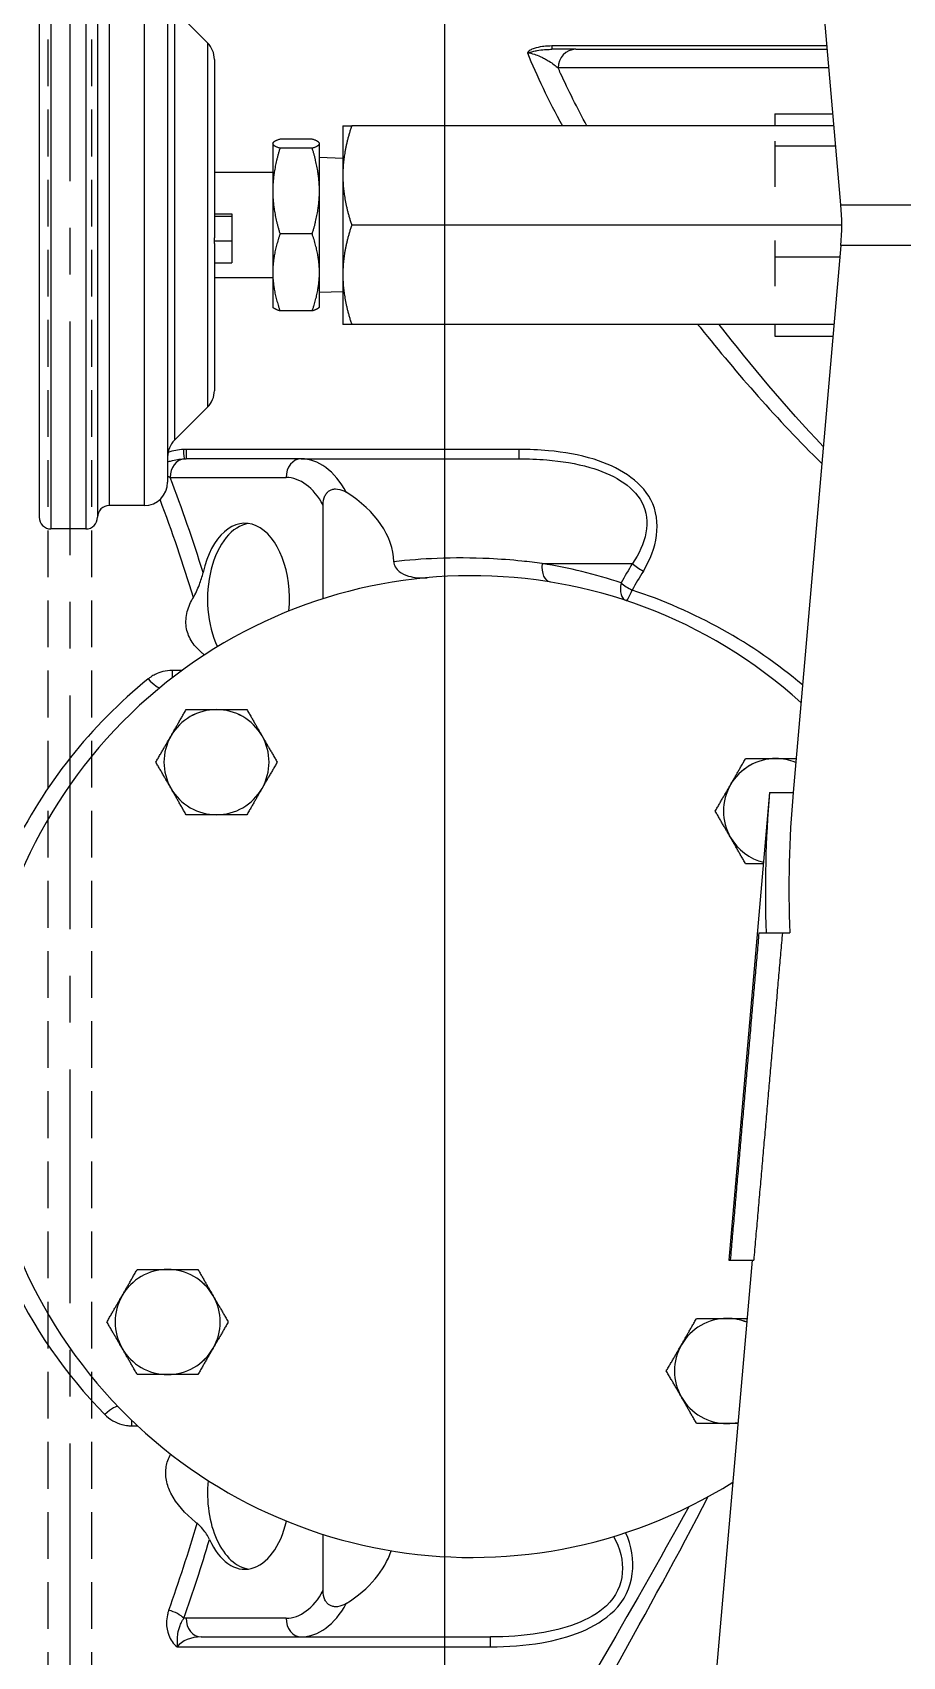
# Model space of a CAD drawing. Header units: inches. Extents: x -883 to 808, y -248 to 1051.
# Drawn here: x -275.36 to -270.7, y 871.88 to 880.57 of the extents above; entities that cross this region are included whole.
import ezdxf

# ---------------------------------------------------------------- set-up
doc = ezdxf.new("R2010")
doc.units = ezdxf.units.IN
doc.header["$MEASUREMENT"] = 0
doc.linetypes.add('CENTER', pattern=[2, 1.25, -0.25, 0.25, -0.25])
doc.linetypes.add('HIDDEN', pattern=[0.375, 0.25, -0.125])
doc.layers.get('0').update_dxf_attribs({"linetype": 'CONTINUOUS'})
doc.layers.add('EQUIPMENT - COMPRESSORS', color=41, linetype='CONTINUOUS')
doc.layers.add('STRUCTUAL', color=8, linetype='CONTINUOUS')

# ---------------------------------------------------------------- blocks, each defined once
blk = doc.blocks.new('A$Cb802d3fd')
for p, q in [((73.8394, 19.3), (73.8394, 30.469)), ((74.0573, 30.469), (74.0573, 19.3)), ((73.8394, 19.3), (65.8553, 18.6015)), ((73.9483, 19.3047), (73.9483, 16.6819)), ((74.0573, 19.3), (76.9833, 19.044)), ((74.1189, 18.947), (74.1189, 19.2946)), ((72.9907, 19.2257), (72.9907, 17.7527)), ((72.9907, 19.2257), (72.9907, 17.7527)), ((73.0083, 17.8811), (73.0083, 19.2273)), ((73.0083, 17.8811), (73.0083, 19.2273)), ((73.1083, 19.236), (73.1083, 17.7868)), ((73.1083, 19.236), (73.1083, 17.7868)), ((73.354, 18.947), (73.354, 19.2575)), ((73.4171, 19.263), (73.4171, 16.6819)), ((73.5246, 18.947), (73.5246, 19.2724)), ((74.4796, 19.263), (74.4796, 16.6819)), ((74.5426, 18.947), (74.5426, 19.2575)), ((76.9833, 18.9185), (76.9833, 19.044)), ((77.7333, 18.8997), (77.7333, 19.0262)), ((73.354, 18.947), (73.4171, 18.947)), ((73.4992, 18.947), (73.5246, 18.947)), ((73.5246, 18.947), (73.7442, 18.947)), ((74.0305, 18.947), (74.1189, 18.947)), ((74.1189, 18.947), (74.2755, 18.947)), ((74.4796, 18.947), (74.5426, 18.947)), ((76.9833, 18.9185), (79.4833, 18.6998)), ((77.7333, 18.861), (77.7333, 18.8997)), ((79.4833, 18.7077), (79.4833, 18.8333)), ((79.4833, 18.8253), (82.0413, 18.6015)), ((79.4833, 18.6998), (79.4833, 18.7077)), ((75.7583, 17.7011), (75.7583, 18.184)), ((75.7583, 17.7011), (75.7583, 18.184)), ((73.0083, 17.8811), (73.0083, 17.7527)), ((73.0083, 17.8811), (73.0083, 17.7527)), ((72.9907, 17.7527), (73.0083, 17.7527)), ((72.9907, 17.7527), (73.0083, 17.7527)), ((75.1481, 17.5774), (75.1481, 15.7963)), ((75.1983, 17.5774), (75.1481, 17.5774)), ((75.1481, 17.5774), (75.1481, 15.7963)), ((75.1983, 17.5774), (75.1481, 17.5774)), ((75.1983, 16.4117), (75.1983, 17.5774)), ((75.1983, 16.4117), (75.1983, 17.5774)), ((81.4983, 16.4117), (81.4983, 17.4254)), ((81.5515, 17.4254), (81.4983, 17.4254)), ((81.4983, 16.4117), (81.4983, 17.4254)), ((81.5515, 17.4254), (81.4983, 17.4254)), ((81.5515, 15.7482), (81.5515, 17.4254)), ((81.5515, 15.7482), (81.5515, 17.4254)), ((73.4171, 16.6345), (73.6827, 16.6345)), ((73.5916, 16.6345), (73.5877, 16.5095)), ((73.6827, 16.6345), (74.2139, 16.6345)), ((74.2139, 16.6345), (74.4796, 16.6345)), ((74.305, 16.6345), (74.309, 16.5095)), ((73.5108, 16.5095), (73.5089, 16.5084)), ((73.5127, 16.5095), (73.5108, 16.5095)), ((73.7661, 16.5095), (73.5127, 16.5095)), ((74.2016, 16.5095), (73.7661, 16.5095)), ((74.3858, 16.5095), (74.2016, 16.5095)), ((74.3858, 16.5095), (74.3877, 16.5084)), ((75.9467, 16.5291), (75.4458, 16.5291)), ((75.9467, 16.5291), (75.4458, 16.5291)), ((81.2509, 16.5291), (80.9499, 16.5291)), ((81.2509, 16.5291), (80.9499, 16.5291)), ((73.489, 16.4704), (73.489, 16.2986)), ((73.5364, 16.4704), (73.5364, 16.2986)), ((73.9957, 16.4704), (73.9957, 16.2986)), ((74.4076, 16.4704), (74.4076, 16.2986)), ((75.1983, 16.4117), (75.1983, 15.7963)), ((75.1983, 16.4117), (75.1983, 15.7963)), ((75.2983, 15.7102), (75.2983, 16.3308)), ((75.2983, 15.7102), (75.2983, 16.3308)), ((81.3983, 16.3308), (81.3983, 15.7956)), ((81.3983, 16.3308), (81.3983, 15.7956)), ((81.4983, 15.8765), (81.4983, 16.4117)), ((81.4983, 15.8765), (81.4983, 16.4117)), ((73.5108, 16.2595), (73.5089, 16.2606)), ((73.5108, 16.2595), (73.5127, 16.2595)), ((73.5127, 16.2595), (73.7661, 16.2595)), ((73.6671, 16.2595), (73.6671, 15.947)), ((73.7661, 16.2595), (74.2016, 16.2595)), ((74.2016, 16.2595), (74.3858, 16.2595)), ((74.2296, 16.2595), (74.2296, 15.947)), ((74.3858, 16.2595), (74.3877, 16.2606)), ((73.8875, 16.0408), (73.901, 16.0408)), ((73.8875, 15.947), (73.8875, 16.0408)), ((73.901, 16.0408), (74.0322, 16.0408)), ((73.901, 15.947), (73.901, 16.0408)), ((74.0322, 15.947), (74.0322, 16.0408)), ((74.0322, 16.0408), (74.1499, 16.0408)), ((74.1499, 15.947), (74.1499, 16.0408)), ((72.9742, 15.9104), (72.7974, 15.7336)), ((72.9742, 15.9104), (74.9224, 15.9104)), ((73.0626, 15.947), (74.0163, 15.947)), ((74.0322, 15.947), (74.0163, 15.947)), ((74.0465, 15.947), (74.0322, 15.947)), ((74.0465, 15.947), (74.834, 15.947)), ((74.9224, 15.9104), (75.0992, 15.7336)), ((72.7974, 15.7336), (75.0992, 15.7336)), ((75.1481, 15.7963), (75.1983, 15.7963)), ((75.1481, 15.7963), (75.1983, 15.7963)), ((76.3303, 15.7738), (76.3303, 15.7204)), ((76.3303, 15.7738), (76.3303, 15.7204)), ((76.3303, 15.7204), (76.3704, 15.7204)), ((76.3303, 15.7204), (76.3704, 15.7204)), ((72.5733, 15.697), (75.3233, 15.697)), ((72.4483, 15.572), (75.4483, 15.572)), ((75.4483, 15.572), (75.4483, 15.3845)), ((80.3397, 15.5043), (80.3693, 15.5043)), ((80.3397, 15.5043), (80.3693, 15.5043)), ((80.3693, 15.5043), (80.3693, 15.5355)), ((80.3693, 15.5043), (80.3693, 15.5355)), ((72.4483, 15.3845), (75.4483, 15.3845)), ((72.3858, 15.322), (75.5108, 15.322)), ((72.3233, 15.2595), (75.5733, 15.2595)), ((75.5733, 15.2595), (75.5733, 15.072)), ((72.3233, 15.072), (75.5733, 15.072)), ((72.3858, 15.0095), (75.5108, 15.0095))]:
    blk.add_line(p, q)
for centre, radius, start, end in [((73.9483, 18.0547), 1.25, 85, 95), ((78.4483, 17.3245), 2.625, 137.85005, 32.14995), ((78.4483, 17.3245), 2.625, 137.85005, 32.14995), ((77.0824, 18.9523), 0.2813, 157.91175, 180), ((77.0824, 18.9523), 0.2812, 157.91175, 180), ((77.0824, 18.9523), 0.2813, 180, 240), ((77.0824, 18.9523), 0.2812, 180, 240), ((77.0824, 18.9523), 0.2813, 300, 346.3383), ((77.0824, 18.9523), 0.2812, 300, 346.3383), ((80.0762, 18.6904), 0.2813, 157.91175, 180), ((80.0762, 18.6904), 0.2812, 157.91175, 180), ((77.0824, 18.9523), 0.2813, 240, 300), ((77.0824, 18.9523), 0.2812, 240, 300), ((80.0762, 18.6904), 0.2813, 180, 240), ((80.0762, 18.6904), 0.2812, 180, 240), ((80.0762, 18.6904), 0.2813, 300, 0), ((80.0762, 18.6904), 0.2812, 300, 0), ((80.0762, 18.6904), 0.2813, 0, 12.08825), ((80.0762, 18.6904), 0.2812, 0, 12.08825), ((80.0762, 18.6904), 0.2813, 240, 300), ((80.0762, 18.6904), 0.2812, 240, 300), ((78.4483, 17.2657), 2.725, 161.65676, 170.80706), ((78.4483, 17.2657), 2.725, 161.65676, 170.80706), ((76.8205, 15.9586), 0.2813, 120, 180), ((76.8205, 15.9586), 0.2812, 120, 180), ((76.8205, 15.9586), 0.2813, 60, 120), ((76.8205, 15.9586), 0.2812, 60, 120), ((76.8205, 15.9586), 0.2813, 0, 60), ((76.8205, 15.9586), 0.2812, 0, 60), ((73.0626, 15.822), 0.125, 90, 135), ((74.834, 15.822), 0.125, 45, 90), ((76.8205, 15.9586), 0.2813, 180, 240), ((76.8205, 15.9586), 0.2812, 180, 240), ((76.8205, 15.9586), 0.2813, 300, 0), ((76.8205, 15.9586), 0.2812, 300, 0), ((79.8142, 15.6967), 0.2813, 120, 180), ((79.8142, 15.6967), 0.2812, 120, 180), ((79.8142, 15.6967), 0.2813, 60, 120), ((79.8142, 15.6967), 0.2812, 60, 120), ((79.8142, 15.6967), 0.2813, 0, 60), ((79.8142, 15.6967), 0.2812, 0, 60), ((75.1876, 15.822), 0.125, 225, 270), ((75.3233, 15.572), 0.125, 0, 90), ((76.8205, 15.9586), 0.2813, 240, 300), ((76.8205, 15.9586), 0.2812, 240, 300), ((79.8142, 15.6967), 0.2813, 180, 240), ((79.8142, 15.6967), 0.2812, 180, 240), ((79.8142, 15.6967), 0.2813, 300, 0), ((79.8142, 15.6967), 0.2812, 300, 0), ((75.5108, 15.3845), 0.0625, 180, 270), ((79.8142, 15.6967), 0.2813, 240, 300), ((79.8142, 15.6967), 0.2812, 240, 300), ((75.5108, 15.2595), 0.0625, 0, 90), ((75.5108, 15.072), 0.0625, 270, 0)]:
    blk.add_arc(centre, radius, start, end)
for centre, major_axis, ratio, start_param, end_param in [((77.4982, 24.8845), (-5.8856, 0), 0.996166, 1.483196, 1.610748), ((77.5093, 24.8845), (-6.012, 0), 0.996166, 1.483196, 1.608066), ((75.7583, 18.2428), (0.0515, 0.0857), 0.350405, 4.184321, 4.919849), ((75.7583, 18.2428), (0.0515, 0.0857), 0.350405, 4.184321, 4.919849), ((78.4483, 26.7262), (0, -9.2562), 0.715739, 5.871668, 5.888394), ((78.4483, 26.7262), (0, -9.2562), 0.715739, 5.871668, 5.888394), ((78.4483, 26.6675), (0, -9.2562), 0.726543, 5.871668, 5.888394), ((78.4483, 26.6675), (0, -9.2562), 0.726543, 5.871668, 5.888394), ((75.8618, 18.1821), (0.0497, 0.0867), 0.339923, 4.177336, 4.904918), ((75.8618, 18.1821), (0.0497, 0.0867), 0.339923, 4.177336, 4.904918), ((75.8618, 18.1821), (0.0949, -0.0315), 0.130016, 0, 1.197086), ((75.8618, 18.1821), (0.0949, -0.0315), 0.130016, 0, 1.197086), ((75.8618, 18.1821), (0.0949, -0.0315), 0.567716, 4.898442, 6.283185), ((75.8618, 18.1821), (0.0949, -0.0315), 0.567716, 4.898442, 6.283185), ((73.1083, 17.8811), (-0.1, 0), 0.943046, 0, 1.570796), ((73.1083, 17.8811), (-0.1, 0), 0.943046, 0, 1.570796), ((75.7583, 17.7598), (0.0987, -0.016), 0.582811, 4.806432, 6.283185), ((75.7583, 17.7598), (0.0987, -0.016), 0.582811, 4.806432, 6.283185), ((75.7583, 15.9549), (0, 0.9527), 0.587785, 0.017205, 0.748909), ((75.7583, 15.9549), (0, 0.9527), 0.587785, 0.017205, 0.748909), ((80.9383, 15.9549), (0, -0.9527), 0.587785, 2.392684, 2.963466), ((80.9383, 15.9549), (0, -0.9527), 0.587785, 2.392684, 2.963466), ((75.7583, 16.4117), (-0.56, 0), 0.587785, 5.461298, 6.283185), ((75.7583, 16.4117), (-0.56, 0), 0.587785, 5.461298, 6.283185), ((80.9383, 16.4117), (0.56, 0), 0.587785, 0, 0.821887), ((80.9383, 16.4117), (0.56, 0), 0.587785, 0, 0.821887), ((75.7583, 16.3308), (-0.46, 0), 0.587785, 5.459415, 6.283185), ((75.7583, 16.3308), (-0.46, 0), 0.587785, 5.459415, 6.283185), ((80.9383, 16.3308), (0.46, 0), 0.587785, 0, 0.82377), ((80.9383, 16.3308), (0.46, 0), 0.587785, 0, 0.82377), ((75.2983, 16.4117), (-0.1, 0), 0.809017, 0, 1.570796), ((75.2983, 16.4117), (-0.1, 0), 0.809017, 0, 1.570796), ((75.9493, 16.1103), (0.4065, 0), 0.587791, 1.415055, 4.353451), ((75.9493, 16.1103), (0.4065, 0), 0.587791, 1.415055, 4.353451), ((80.7303, 16.1103), (0.4065, 0), 0.587791, 5.366246, 7.480175), ((80.7303, 16.1103), (0.4065, 0), 0.587791, 5.366246, 7.480175), ((81.3983, 16.4117), (0.1, 0), 0.809017, 4.712389, 6.283185), ((81.3983, 16.4117), (0.1, 0), 0.809017, 4.712389, 6.283185), ((75.9493, 16.1507), (-0.4065, 0), 0.59131, 0.084401, 2.247355), ((75.9493, 16.1507), (-0.4065, 0), 0.59131, 0.084401, 2.247355), ((80.7303, 16.1507), (0.4065, 0), 0.59131, 4.543545, 6.198784), ((80.7303, 16.1507), (0.4065, 0), 0.59131, 4.543545, 6.198784), ((78.4483, 11.3934), (-6.725, 0), 0.726543, 4.258173, 4.326808), ((78.4483, 11.3934), (-6.725, 0), 0.726543, 4.258173, 4.326808), ((78.4483, 11.3934), (-6.725, 0), 0.726543, 5.116098, 5.19987), ((78.4483, 11.3934), (-6.725, 0), 0.726543, 5.116098, 5.19987), ((78.4483, 11.3125), (6.625, 0), 0.737509, 1.959136, 2.046299), ((78.4483, 11.3125), (6.625, 0), 0.737509, 1.959136, 2.046299), ((78.4483, 11.3125), (6.625, 0), 0.737509, 1.11658, 1.193181), ((78.4483, 11.3125), (6.625, 0), 0.737509, 1.11658, 1.193181), ((81.3983, 15.8765), (0.1, 0), 0.809017, 4.712389, 6.283185), ((81.3983, 15.8765), (0.1, 0), 0.809017, 4.712389, 6.283185), ((81.5983, 15.8765), (0, -0.1453), 0.688191, 4.712389, 5.795705), ((81.5983, 15.8765), (0, -0.1453), 0.688191, 4.712389, 5.795705), ((75.0987, 15.781), (0.0999, 0.0052), 0.029725, 5.233005, 6.246366), ((75.0987, 15.781), (0.0999, 0.0052), 0.029725, 5.233005, 6.246366), ((75.2983, 15.7911), (-0.1, 0), 0.809017, 0.06264, 1.570796), ((75.2983, 15.7911), (-0.1, 0), 0.809017, 0.06264, 1.570796), ((81.399, 15.7031), (0.0334, 0.0942), 0.418032, 0.703686, 1.718018), ((81.399, 15.7031), (0.0334, 0.0942), 0.418032, 0.703686, 1.718018), ((81.5983, 15.7956), (0.2, 0), 0.726543, 3.141593, 3.222079), ((81.5983, 15.7956), (0.2, 0), 0.726543, 3.141593, 3.222079), ((76.3439, 15.5933), (0.0772, 0.0635), 0.204873, 4.956474, 6.283185), ((76.3439, 15.5933), (0.0772, 0.0635), 0.204873, 4.956474, 6.283185), ((80.3369, 15.3601), (-0.0693, 0.0721), 0.206393, 0, 1.374908), ((80.3369, 15.3601), (-0.0693, 0.0721), 0.206393, 0, 1.374908)]:
    blk.add_ellipse(centre, major_axis=major_axis, ratio=ratio, start_param=start_param, end_param=end_param)
for points in [[(75.1321, 19.2053), (74.9202, 19.0024), (74.6985, 18.8188), (74.4796, 18.649)], [(75.1321, 19.2053), (74.9202, 19.0024), (74.6985, 18.8188), (74.4796, 18.649)], [(76.4073, 19.0945), (76.1845, 18.8294), (76.01, 18.5183), (75.9002, 18.1821)], [(76.4073, 19.0945), (76.1845, 18.8294), (76.01, 18.5183), (75.9002, 18.1821)], [(79.5655, 14.8467), (79.8415, 14.9749), (80.0924, 15.1489), (80.3088, 15.3601)], [(79.5655, 14.8467), (79.8415, 14.9749), (80.0924, 15.1489), (80.3088, 15.3601)]]:
    blk.add_open_spline(points, degree=3)
for points, knots in [([(74.4796, 18.534), (74.4862, 18.5393), (74.4928, 18.5446), (74.742, 18.7453), (74.9891, 18.9585), (75.2229, 19.1973)], [-4.490702, -4.490702, -4.490702, -4.490702, -4.415842, -4.415842, -1.662834, -1.662834, -1.662834, -1.662834]), ([(74.4796, 18.534), (74.4862, 18.5393), (74.4928, 18.5446), (74.742, 18.7453), (74.9891, 18.9585), (75.2229, 19.1973)], [-4.490702, -4.490702, -4.490702, -4.490702, -4.415842, -4.415842, -1.662834, -1.662834, -1.662834, -1.662834]), ([(83.9622, 16.965), (83.8348, 17.0039), (83.7, 17.0538), (83.2349, 17.2474), (82.8756, 17.4292), (81.9591, 17.9221), (81.3714, 18.266), (80.7478, 18.5905)], [22.355917, 22.355917, 22.355917, 22.355917, 24.07334, 24.07334, 27.993524, 27.993524, 33.632638, 33.632638, 33.632638, 33.632638]), ([(83.9622, 16.965), (83.8348, 17.0039), (83.7, 17.0538), (83.2349, 17.2474), (82.8756, 17.4292), (81.9591, 17.9221), (81.3714, 18.266), (80.7478, 18.5905)], [22.355917, 22.355917, 22.355917, 22.355917, 24.07334, 24.07334, 27.993524, 27.993524, 33.632638, 33.632638, 33.632638, 33.632638]), ([(80.8025, 18.4857), (81.3836, 18.167), (81.9327, 17.8344), (82.8097, 17.3433), (83.1637, 17.1568), (83.6219, 16.9584), (83.7547, 16.9072), (83.8802, 16.8673)], [-33.359977, -33.359977, -33.359977, -33.359977, -27.993524, -27.993524, -24.07334, -24.07334, -22.355917, -22.355917, -22.355917, -22.355917]), ([(80.8025, 18.4857), (81.3836, 18.167), (81.9327, 17.8344), (82.8097, 17.3433), (83.1637, 17.1568), (83.6219, 16.9584), (83.7547, 16.9072), (83.8802, 16.8673)], [-33.359977, -33.359977, -33.359977, -33.359977, -27.993524, -27.993524, -24.07334, -24.07334, -22.355917, -22.355917, -22.355917, -22.355917]), ([(75.7983, 18.2428), (75.6811, 18.3143), (75.5356, 18.3453), (75.3107, 18.2261), (75.2402, 18.1055), (75.1766, 17.9004), (75.1626, 17.818), (75.1502, 17.6822), (75.1481, 17.6296), (75.1481, 17.5774)], [-3.180645, -3.180645, -3.180645, -3.180645, -2.051516, -2.051516, -1.03371, -1.03371, -0.397581, -0.397581, 0, 0, 0, 0]), ([(75.7983, 18.2428), (75.6811, 18.3143), (75.5356, 18.3453), (75.3107, 18.2261), (75.2402, 18.1055), (75.1766, 17.9004), (75.1626, 17.818), (75.1502, 17.6822), (75.1481, 17.6296), (75.1481, 17.5774)], [-3.180645, -3.180645, -3.180645, -3.180645, -2.051516, -2.051516, -1.03371, -1.03371, -0.397581, -0.397581, 0, 0, 0, 0]), ([(75.1983, 17.5774), (75.1983, 17.6268), (75.2001, 17.6766), (75.2107, 17.8048), (75.2229, 17.8823), (75.2776, 18.074), (75.3384, 18.1855), (75.532, 18.2899), (75.6574, 18.2555), (75.7583, 18.184)], [0, 0, 0, 0, 0.397581, 0.397581, 1.03371, 1.03371, 2.051516, 2.051516, 3.180645, 3.180645, 3.180645, 3.180645]), ([(75.1983, 17.5774), (75.1983, 17.6268), (75.2001, 17.6766), (75.2107, 17.8048), (75.2229, 17.8823), (75.2776, 18.074), (75.3384, 18.1855), (75.532, 18.2899), (75.6574, 18.2555), (75.7583, 18.184)], [0, 0, 0, 0, 0.397581, 0.397581, 1.03371, 1.03371, 2.051516, 2.051516, 3.180645, 3.180645, 3.180645, 3.180645]), ([(81.5515, 17.4254), (81.5515, 17.5168), (81.5451, 17.6096), (81.5041, 17.8437), (81.455, 17.9877), (81.2493, 18.1981), (81.0801, 18.2125), (80.9408, 18.148)], [0, 0, 0, 0, 0.696117, 0.696117, 1.809905, 1.809905, 3.063898, 3.063898, 3.063898, 3.063898]), ([(81.5515, 17.4254), (81.5515, 17.5168), (81.5451, 17.6096), (81.5041, 17.8437), (81.455, 17.9877), (81.2493, 18.1981), (81.0801, 18.2125), (80.9408, 18.148)], [0, 0, 0, 0, 0.696117, 0.696117, 1.809905, 1.809905, 3.063898, 3.063898, 3.063898, 3.063898]), ([(80.9613, 18.0832), (81.0837, 18.1538), (81.2351, 18.1497), (81.4152, 17.9545), (81.4575, 17.82), (81.4928, 17.5997), (81.4983, 17.512), (81.4983, 17.4254)], [-3.102633, -3.102633, -3.102633, -3.102633, -1.809905, -1.809905, -0.696117, -0.696117, 0, 0, 0, 0]), ([(80.9613, 18.0832), (81.0837, 18.1538), (81.2351, 18.1497), (81.4152, 17.9545), (81.4575, 17.82), (81.4928, 17.5997), (81.4983, 17.512), (81.4983, 17.4254)], [-3.102633, -3.102633, -3.102633, -3.102633, -1.809905, -1.809905, -0.696117, -0.696117, 0, 0, 0, 0]), ([(73.418, 17.9407), (73.3219, 17.8885), (73.228, 17.8413), (73.1274, 17.7953), (73.1178, 17.791), (73.1083, 17.7868)], [8.345627, 8.345627, 8.345627, 8.345627, 9.516638, 9.516638, 9.639692, 9.639692, 9.639692, 9.639692]), ([(73.418, 17.9407), (73.3219, 17.8885), (73.228, 17.8413), (73.1274, 17.7953), (73.1178, 17.791), (73.1083, 17.7868)], [8.345627, 8.345627, 8.345627, 8.345627, 9.516638, 9.516638, 9.639692, 9.639692, 9.639692, 9.639692]), ([(73.0265, 17.6225), (73.088, 17.6469), (73.1513, 17.6749), (73.2817, 17.7373), (73.3491, 17.7719), (73.4176, 17.8093)], [-10.359551, -10.359551, -10.359551, -10.359551, -9.516638, -9.516638, -8.657479, -8.657479, -8.657479, -8.657479]), ([(73.0265, 17.6225), (73.088, 17.6469), (73.1513, 17.6749), (73.2817, 17.7373), (73.3491, 17.7719), (73.4176, 17.8093)], [-10.359551, -10.359551, -10.359551, -10.359551, -9.516638, -9.516638, -8.657479, -8.657479, -8.657479, -8.657479]), ([(72.9907, 17.7527), (72.9907, 17.7463), (72.9908, 17.7399), (72.9916, 17.7233), (72.9925, 17.7131), (72.996, 17.6872), (72.9993, 17.6718), (73.0067, 17.6502), (73.0099, 17.6429), (73.0154, 17.6335), (73.0174, 17.6307), (73.0217, 17.6257), (73.024, 17.6235), (73.0265, 17.6225)], [-0.3872009, -0.3872009, -0.3872009, -0.3872009, -0.3387233, -0.3387233, -0.2611591, -0.2611591, -0.1370565, -0.1370565, -0.0682183, -0.0682183, -0.0337992, -0.0337992, 0.0006199, 0.0006199, 0.0006199, 0.0006199]), ([(72.9907, 17.7527), (72.9907, 17.7463), (72.9908, 17.7399), (72.9916, 17.7233), (72.9925, 17.7131), (72.996, 17.6872), (72.9993, 17.6718), (73.0067, 17.6502), (73.0099, 17.6429), (73.0154, 17.6335), (73.0174, 17.6307), (73.0217, 17.6257), (73.024, 17.6235), (73.0265, 17.6225)], [-0.3872009, -0.3872009, -0.3872009, -0.3872009, -0.3387233, -0.3387233, -0.2611591, -0.2611591, -0.1370565, -0.1370565, -0.0682183, -0.0682183, -0.0337992, -0.0337992, 0.0006199, 0.0006199, 0.0006199, 0.0006199]), ([(73.0265, 17.6225), (73.0252, 17.633), (73.024, 17.6349), (73.0219, 17.6436), (73.0209, 17.6476), (73.018, 17.6593), (73.0164, 17.6668), (73.0127, 17.6876), (73.011, 17.7007), (73.0092, 17.7219), (73.0088, 17.73), (73.0084, 17.7429), (73.0083, 17.7478), (73.0083, 17.7527)], [-0.0006199, -0.0006199, -0.0006199, -0.0006199, 0.0337992, 0.0337992, 0.0682183, 0.0682183, 0.1370565, 0.1370565, 0.2611591, 0.2611591, 0.3387233, 0.3387233, 0.3872009, 0.3872009, 0.3872009, 0.3872009]), ([(73.0265, 17.6225), (73.0252, 17.633), (73.024, 17.6349), (73.0219, 17.6436), (73.0209, 17.6476), (73.018, 17.6593), (73.0164, 17.6668), (73.0127, 17.6876), (73.011, 17.7007), (73.0092, 17.7219), (73.0088, 17.73), (73.0084, 17.7429), (73.0083, 17.7478), (73.0083, 17.7527)], [-0.0006199, -0.0006199, -0.0006199, -0.0006199, 0.0337992, 0.0337992, 0.0682183, 0.0682183, 0.1370565, 0.1370565, 0.2611591, 0.2611591, 0.3387233, 0.3387233, 0.3872009, 0.3872009, 0.3872009, 0.3872009]), ([(73.0265, 17.6225), (73.0279, 17.6347), (73.031, 17.6475), (73.0383, 17.6702), (73.0423, 17.6805), (73.0493, 17.6964), (73.0522, 17.7023), (73.0569, 17.7114), (73.0587, 17.7149), (73.0643, 17.7251), (73.0682, 17.7316), (73.0783, 17.7478), (73.0848, 17.7571), (73.0969, 17.7733), (73.1026, 17.7803), (73.1083, 17.7868)], [-0.9982564, -0.9982564, -0.9982564, -0.9982564, -0.8210659, -0.8210659, -0.6613449, -0.6613449, -0.5615192, -0.5615192, -0.4991282, -0.4991282, -0.3743462, -0.3743462, -0.1746949, -0.1746949, 0, 0, 0, 0]), ([(73.0265, 17.6225), (73.0279, 17.6347), (73.031, 17.6475), (73.0383, 17.6702), (73.0423, 17.6805), (73.0493, 17.6964), (73.0522, 17.7023), (73.0569, 17.7114), (73.0587, 17.7149), (73.0643, 17.7251), (73.0682, 17.7316), (73.0783, 17.7478), (73.0848, 17.7571), (73.0969, 17.7733), (73.1026, 17.7803), (73.1083, 17.7868)], [-0.9982564, -0.9982564, -0.9982564, -0.9982564, -0.8210659, -0.8210659, -0.6613449, -0.6613449, -0.5615192, -0.5615192, -0.4991282, -0.4991282, -0.3743462, -0.3743462, -0.1746949, -0.1746949, 0, 0, 0, 0]), ([(75.7583, 17.7011), (75.7534, 17.6651), (75.749, 17.629), (75.7394, 17.5348), (75.735, 17.4766), (75.7278, 17.3251), (75.7274, 17.2317), (75.7342, 17.0613), (75.74, 16.9842), (75.7487, 16.9075)], [0, 0, 0, 0, 0.341703, 0.341703, 0.888429, 0.888429, 1.76319, 1.76319, 2.489702, 2.489702, 2.489702, 2.489702]), ([(75.7583, 17.7011), (75.7534, 17.6651), (75.749, 17.629), (75.7394, 17.5348), (75.735, 17.4766), (75.7278, 17.3251), (75.7274, 17.2317), (75.7342, 17.0613), (75.74, 16.9842), (75.7487, 16.9075)], [0, 0, 0, 0, 0.341703, 0.341703, 0.888429, 0.888429, 1.76319, 1.76319, 2.489702, 2.489702, 2.489702, 2.489702]), ([(75.7487, 16.9075), (75.7535, 16.9077), (75.7583, 16.9084), (75.7678, 16.9111), (75.7724, 16.913), (75.7862, 16.9208), (75.7942, 16.9283), (75.8113, 16.9499), (75.8195, 16.9667), (75.8344, 17.0161), (75.8373, 17.0511), (75.8342, 17.0862)], [-0.663923, -0.663923, -0.663923, -0.663923, -0.6122571, -0.6122571, -0.5593979, -0.5593979, -0.4441668, -0.4441668, -0.2682804, -0.2682804, 0, 0, 0, 0]), ([(75.7487, 16.9075), (75.7535, 16.9077), (75.7583, 16.9084), (75.7678, 16.9111), (75.7724, 16.913), (75.7862, 16.9208), (75.7942, 16.9283), (75.8113, 16.9499), (75.8195, 16.9667), (75.8344, 17.0161), (75.8373, 17.0511), (75.8342, 17.0862)], [-0.663923, -0.663923, -0.663923, -0.663923, -0.6122571, -0.6122571, -0.5593979, -0.5593979, -0.4441668, -0.4441668, -0.2682804, -0.2682804, 0, 0, 0, 0]), ([(75.4458, 16.5291), (75.4296, 16.5291), (75.4105, 16.532), (75.3907, 16.5415), (75.3849, 16.5453), (75.3766, 16.5525), (75.3724, 16.5573), (75.3666, 16.566), (75.3639, 16.5717), (75.3606, 16.5822), (75.3595, 16.5889), (75.3587, 16.6093), (75.3633, 16.6264), (75.3718, 16.6439), (75.3743, 16.6484), (75.377, 16.6528)], [2.9635137, 2.9635137, 2.9635137, 2.9635137, 3.0864942, 3.0864942, 3.130583, 3.130583, 3.1705583, 3.1705583, 3.2106155, 3.2106155, 3.2540783, 3.2540783, 3.366083, 3.366083, 3.4024833, 3.4024833, 3.4024833, 3.4024833]), ([(75.4458, 16.5291), (75.4296, 16.5291), (75.4105, 16.532), (75.3907, 16.5415), (75.3849, 16.5453), (75.3766, 16.5525), (75.3724, 16.5573), (75.3666, 16.566), (75.3639, 16.5717), (75.3606, 16.5822), (75.3595, 16.5889), (75.3587, 16.6093), (75.3633, 16.6264), (75.3718, 16.6439), (75.3743, 16.6484), (75.377, 16.6528)], [2.9635137, 2.9635137, 2.9635137, 2.9635137, 3.0864942, 3.0864942, 3.130583, 3.130583, 3.1705583, 3.1705583, 3.2106155, 3.2106155, 3.2540783, 3.2540783, 3.366083, 3.366083, 3.4024833, 3.4024833, 3.4024833, 3.4024833]), ([(81.3196, 16.6528), (81.3224, 16.6484), (81.3248, 16.6439), (81.3333, 16.6264), (81.3379, 16.6093), (81.3371, 16.5889), (81.336, 16.5822), (81.3327, 16.5717), (81.33, 16.566), (81.3242, 16.5573), (81.3201, 16.5525), (81.3117, 16.5453), (81.3059, 16.5415), (81.2862, 16.532), (81.267, 16.5291), (81.2509, 16.5291)], [0.9941439, 0.9941439, 0.9941439, 0.9941439, 1.0305442, 1.0305442, 1.1425489, 1.1425489, 1.1860116, 1.1860116, 1.2260688, 1.2260688, 1.2660441, 1.2660441, 1.310133, 1.310133, 1.4331134, 1.4331134, 1.4331134, 1.4331134]), ([(81.3196, 16.6528), (81.3224, 16.6484), (81.3248, 16.6439), (81.3333, 16.6264), (81.3379, 16.6093), (81.3371, 16.5889), (81.336, 16.5822), (81.3327, 16.5717), (81.33, 16.566), (81.3242, 16.5573), (81.3201, 16.5525), (81.3117, 16.5453), (81.3059, 16.5415), (81.2862, 16.532), (81.267, 16.5291), (81.2509, 16.5291)], [0.9941439, 0.9941439, 0.9941439, 0.9941439, 1.0305442, 1.0305442, 1.1425489, 1.1425489, 1.1860116, 1.1860116, 1.2260688, 1.2260688, 1.2660441, 1.2660441, 1.310133, 1.310133, 1.4331134, 1.4331134, 1.4331134, 1.4331134]), ([(76.247, 15.8944), (76.2437, 15.89), (76.2403, 15.8856), (76.2205, 15.8617), (76.2004, 15.8426), (76.1556, 15.8133), (76.1307, 15.8032), (76.0811, 15.7935), (76.053, 15.7939), (75.9986, 15.8054), (75.9722, 15.8164), (75.9461, 15.8309), (75.9429, 15.8328), (75.9397, 15.8347)], [2.7938266, 2.7938266, 2.7938266, 2.7938266, 2.8371381, 2.8371381, 3.0362697, 3.0362697, 3.2354012, 3.2354012, 3.4472042, 3.4472042, 3.6590072, 3.6590072, 3.6887421, 3.6887421, 3.6887421, 3.6887421]), ([(76.247, 15.8944), (76.2437, 15.89), (76.2403, 15.8856), (76.2205, 15.8617), (76.2004, 15.8426), (76.1556, 15.8133), (76.1307, 15.8032), (76.0811, 15.7935), (76.053, 15.7939), (75.9986, 15.8054), (75.9722, 15.8164), (75.9461, 15.8309), (75.9429, 15.8328), (75.9397, 15.8347)], [2.7938266, 2.7938266, 2.7938266, 2.7938266, 2.8371381, 2.8371381, 3.0362697, 3.0362697, 3.2354012, 3.2354012, 3.4472042, 3.4472042, 3.6590072, 3.6590072, 3.6887421, 3.6887421, 3.6887421, 3.6887421]), ([(80.9776, 15.9206), (80.9685, 15.9166), (80.9591, 15.9114), (80.9403, 15.8995), (80.9309, 15.8927), (80.9105, 15.8759), (80.8998, 15.8654), (80.891, 15.8542)], [-0.2868538, -0.2868538, -0.2868538, -0.2868538, -0.2001566, -0.2001566, -0.111673, -0.111673, 0, 0, 0, 0]), ([(80.9776, 15.9206), (80.9685, 15.9166), (80.9591, 15.9114), (80.9403, 15.8995), (80.9309, 15.8927), (80.9105, 15.8759), (80.8998, 15.8654), (80.891, 15.8542)], [-0.2868538, -0.2868538, -0.2868538, -0.2868538, -0.2001566, -0.2001566, -0.111673, -0.111673, 0, 0, 0, 0]), ([(75.9397, 15.8347), (75.9214, 15.8456), (75.8971, 15.8569), (75.8494, 15.875), (75.8276, 15.8819), (75.8065, 15.8866)], [-0.387956, -0.387956, -0.387956, -0.387956, -0.1713248, -0.1713248, 0, 0, 0, 0]), ([(75.9397, 15.8347), (75.9214, 15.8456), (75.8971, 15.8569), (75.8494, 15.875), (75.8276, 15.8819), (75.8065, 15.8866)], [-0.387956, -0.387956, -0.387956, -0.387956, -0.1713248, -0.1713248, 0, 0, 0, 0]), ([(80.891, 15.8542), (80.8888, 15.8514), (80.8865, 15.8486), (80.8396, 15.7909), (80.7882, 15.7436), (80.7094, 15.7041), (80.6854, 15.6952), (80.6361, 15.6859), (80.6108, 15.6856), (80.5661, 15.6931), (80.5432, 15.701), (80.5217, 15.713), (80.5213, 15.7132), (80.5208, 15.7135)], [2.602232, 2.602232, 2.602232, 2.602232, 2.628516, 2.628516, 3.147507, 3.147507, 3.33525, 3.33525, 3.522992, 3.522992, 3.700293, 3.700293, 3.704211, 3.704211, 3.704211, 3.704211]), ([(80.891, 15.8542), (80.8888, 15.8514), (80.8865, 15.8486), (80.8396, 15.7909), (80.7882, 15.7436), (80.7094, 15.7041), (80.6854, 15.6952), (80.6361, 15.6859), (80.6108, 15.6856), (80.5661, 15.6931), (80.5432, 15.701), (80.5217, 15.713), (80.5213, 15.7132), (80.5208, 15.7135)], [2.602232, 2.602232, 2.602232, 2.602232, 2.628516, 2.628516, 3.147507, 3.147507, 3.33525, 3.33525, 3.522992, 3.522992, 3.700293, 3.700293, 3.704211, 3.704211, 3.704211, 3.704211]), ([(75.1481, 15.7963), (75.1481, 15.7945), (75.1481, 15.7927), (75.1482, 15.7892), (75.1482, 15.7876), (75.1483, 15.785), (75.1484, 15.7839), (75.1484, 15.7823), (75.1485, 15.7816), (75.1485, 15.781)], [-0.0389084, -0.0389084, -0.0389084, -0.0389084, -0.02509592, -0.02509592, -0.01264523, -0.01264523, -0.00486355, -0.00486355, 0, 0, 0, 0]), ([(75.1481, 15.7963), (75.1481, 15.7945), (75.1481, 15.7927), (75.1482, 15.7892), (75.1482, 15.7876), (75.1483, 15.785), (75.1484, 15.7839), (75.1484, 15.7823), (75.1485, 15.7816), (75.1485, 15.781)], [-0.0389084, -0.0389084, -0.0389084, -0.0389084, -0.02509592, -0.02509592, -0.01264523, -0.01264523, -0.00486355, -0.00486355, 0, 0, 0, 0]), ([(75.1485, 15.781), (75.1492, 15.7674), (75.1508, 15.7537), (75.1562, 15.7262), (75.1599, 15.7124), (75.1647, 15.6991)], [-0.5929831, -0.5929831, -0.5929831, -0.5929831, -0.4890754, -0.4890754, -0.3796446, -0.3796446, -0.3796446, -0.3796446]), ([(75.1485, 15.781), (75.1492, 15.7674), (75.1508, 15.7537), (75.1562, 15.7262), (75.1599, 15.7124), (75.1647, 15.6991)], [-0.5929831, -0.5929831, -0.5929831, -0.5929831, -0.4890754, -0.4890754, -0.3796446, -0.3796446, -0.3796446, -0.3796446]), ([(75.1985, 15.7861), (75.1985, 15.7865), (75.1985, 15.7869), (75.1984, 15.788), (75.1984, 15.7887), (75.1984, 15.7905), (75.1983, 15.7916), (75.1983, 15.7939), (75.1983, 15.7951), (75.1983, 15.7963)], [0, 0, 0, 0, 0.00486355, 0.00486355, 0.01264523, 0.01264523, 0.02509592, 0.02509592, 0.0389084, 0.0389084, 0.0389084, 0.0389084]), ([(75.1985, 15.7861), (75.1985, 15.7865), (75.1985, 15.7869), (75.1984, 15.788), (75.1984, 15.7887), (75.1984, 15.7905), (75.1983, 15.7916), (75.1983, 15.7939), (75.1983, 15.7951), (75.1983, 15.7963)], [0, 0, 0, 0, 0.00486355, 0.00486355, 0.01264523, 0.01264523, 0.02509592, 0.02509592, 0.0389084, 0.0389084, 0.0389084, 0.0389084]), ([(75.2143, 15.697), (75.2139, 15.6984), (75.2135, 15.6998), (75.211, 15.7088), (75.209, 15.7162), (75.2046, 15.7352), (75.2025, 15.7466), (75.1997, 15.7674), (75.1989, 15.7769), (75.1985, 15.7861)], [0.2823427, 0.2823427, 0.2823427, 0.2823427, 0.2961039, 0.2961039, 0.3703237, 0.3703237, 0.4890754, 0.4890754, 0.5929831, 0.5929831, 0.5929831, 0.5929831]), ([(75.2143, 15.697), (75.2139, 15.6984), (75.2135, 15.6998), (75.211, 15.7088), (75.209, 15.7162), (75.2046, 15.7352), (75.2025, 15.7466), (75.1997, 15.7674), (75.1989, 15.7769), (75.1985, 15.7861)], [0.2823427, 0.2823427, 0.2823427, 0.2823427, 0.2961039, 0.2961039, 0.3703237, 0.3703237, 0.4890754, 0.4890754, 0.5929831, 0.5929831, 0.5929831, 0.5929831]), ([(76.3303, 15.7204), (76.3303, 15.7041), (76.3323, 15.6875), (76.3398, 15.6573), (76.3448, 15.6436), (76.3554, 15.6223), (76.36, 15.6144), (76.3683, 15.6022), (76.3716, 15.5977), (76.3751, 15.5933)], [-0.350587, -0.350587, -0.350587, -0.350587, -0.2261286, -0.2261286, -0.1139408, -0.1139408, -0.0438234, -0.0438234, 0, 0, 0, 0]), ([(76.3303, 15.7204), (76.3303, 15.7041), (76.3323, 15.6875), (76.3398, 15.6573), (76.3448, 15.6436), (76.3554, 15.6223), (76.36, 15.6144), (76.3683, 15.6022), (76.3716, 15.5977), (76.3751, 15.5933)], [-0.350587, -0.350587, -0.350587, -0.350587, -0.2261286, -0.2261286, -0.1139408, -0.1139408, -0.0438234, -0.0438234, 0, 0, 0, 0]), ([(81.3551, 15.7031), (81.3635, 15.7), (81.3721, 15.6975), (81.3948, 15.6926), (81.409, 15.691), (81.4456, 15.6909), (81.4683, 15.6948), (81.5013, 15.7075), (81.5127, 15.7134), (81.5339, 15.7282), (81.544, 15.7369), (81.5515, 15.7482)], [-0.607535, -0.607535, -0.607535, -0.607535, -0.5315021, -0.5315021, -0.4098494, -0.4098494, -0.2152052, -0.2152052, -0.1072385, -0.1072385, 0.0007283, 0.0007283, 0.0007283, 0.0007283]), ([(81.3551, 15.7031), (81.3635, 15.7), (81.3721, 15.6975), (81.3948, 15.6926), (81.409, 15.691), (81.4456, 15.6909), (81.4683, 15.6948), (81.5013, 15.7075), (81.5127, 15.7134), (81.5339, 15.7282), (81.544, 15.7369), (81.5515, 15.7482)], [-0.607535, -0.607535, -0.607535, -0.607535, -0.5315021, -0.5315021, -0.4098494, -0.4098494, -0.2152052, -0.2152052, -0.1072385, -0.1072385, 0.0007283, 0.0007283, 0.0007283, 0.0007283]), ([(81.5515, 15.7482), (81.5294, 15.7496), (81.5212, 15.7489), (81.4999, 15.7498), (81.4904, 15.7507), (81.4653, 15.7543), (81.4507, 15.7582), (81.4287, 15.7667), (81.4206, 15.7706), (81.4081, 15.7778), (81.4034, 15.7808), (81.399, 15.784)], [-0.0007283, -0.0007283, -0.0007283, -0.0007283, 0.1072385, 0.1072385, 0.2152052, 0.2152052, 0.4098494, 0.4098494, 0.5315021, 0.5315021, 0.607535, 0.607535, 0.607535, 0.607535]), ([(81.5515, 15.7482), (81.5294, 15.7496), (81.5212, 15.7489), (81.4999, 15.7498), (81.4904, 15.7507), (81.4653, 15.7543), (81.4507, 15.7582), (81.4287, 15.7667), (81.4206, 15.7706), (81.4081, 15.7778), (81.4034, 15.7808), (81.399, 15.784)], [-0.0007283, -0.0007283, -0.0007283, -0.0007283, 0.1072385, 0.1072385, 0.2152052, 0.2152052, 0.4098494, 0.4098494, 0.5315021, 0.5315021, 0.607535, 0.607535, 0.607535, 0.607535]), ([(75.2908, 15.697), (75.2911, 15.6975), (75.2913, 15.6979), (75.2938, 15.7025), (75.2961, 15.7065), (75.2983, 15.7102)], [-0.08258587, -0.08258587, -0.08258587, -0.08258587, -0.07460432, -0.07460432, 0, 0, 0, 0]), ([(75.2908, 15.697), (75.2911, 15.6975), (75.2913, 15.6979), (75.2938, 15.7025), (75.2961, 15.7065), (75.2983, 15.7102)], [-0.08258587, -0.08258587, -0.08258587, -0.08258587, -0.07460432, -0.07460432, 0, 0, 0, 0]), ([(76.3751, 15.5933), (76.625, 15.285), (76.9404, 15.0342), (77.3143, 14.8545), (77.3289, 14.8476), (77.3437, 14.8409)], [-11.88336, -11.88336, -11.88336, -11.88336, -8.798576, -8.798576, -8.673186, -8.673186, -8.673186, -8.673186]), ([(76.3751, 15.5933), (76.625, 15.285), (76.9404, 15.0342), (77.3143, 14.8545), (77.3289, 14.8476), (77.3437, 14.8409)], [-11.88336, -11.88336, -11.88336, -11.88336, -8.798576, -8.798576, -8.673186, -8.673186, -8.673186, -8.673186]), ([(80.3088, 15.3601), (80.3221, 15.3731), (80.3337, 15.3881), (80.3515, 15.4194), (80.358, 15.4353), (80.3653, 15.4625), (80.3672, 15.4732), (80.369, 15.4908), (80.3693, 15.4976), (80.3693, 15.5043)], [-0.4107366, -0.4107366, -0.4107366, -0.4107366, -0.2649251, -0.2649251, -0.1334894, -0.1334894, -0.0513421, -0.0513421, 0, 0, 0, 0]), ([(80.3088, 15.3601), (80.3221, 15.3731), (80.3337, 15.3881), (80.3515, 15.4194), (80.358, 15.4353), (80.3653, 15.4625), (80.3672, 15.4732), (80.369, 15.4908), (80.3693, 15.4976), (80.3693, 15.5043)], [-0.4107366, -0.4107366, -0.4107366, -0.4107366, -0.2649251, -0.2649251, -0.1334894, -0.1334894, -0.0513421, -0.0513421, 0, 0, 0, 0])]:
    blk.add_open_spline(points, degree=3, knots=knots)
for points, weights in [([(76.8011, 18.9523), (76.8011, 19.0043), (76.8011, 19.0599)], [1, 1.02934510077, 1.02340418388]), ([(76.8011, 18.9523), (76.8011, 19.0043), (76.8011, 19.0599)], [1, 1.02934510077, 1.02340418388]), ([(76.8011, 18.79), (76.8011, 18.877), (76.8011, 18.9523)], [1.01001874936, 1.04314139574, 1]), ([(76.8011, 18.79), (76.8011, 18.877), (76.8011, 18.9523)], [1.01001874936, 1.04314139574, 1]), ([(77.7333, 18.9866), (78.5971, 18.911), (79.4833, 18.8333)], [1, 1.00008209986, 1]), ([(77.3636, 18.8852), (77.3636, 18.8404), (77.3636, 18.79)], [1.0229756618, 1.02893804399, 1.01001874936]), ([(77.3636, 18.8852), (77.3636, 18.8404), (77.3636, 18.79)], [1.0229756618, 1.02893804399, 1.01001874936]), ([(77.7333, 18.861), (78.5973, 18.7853), (79.4833, 18.7077)], [1, 1.00007875, 1]), ([(76.9418, 18.7088), (76.8765, 18.7465), (76.8011, 18.79)], [1, 1.04314139574, 1.01001874936]), ([(76.9418, 18.7088), (76.8765, 18.7465), (76.8011, 18.79)], [1, 1.04314139574, 1.01001874936]), ([(77.3636, 18.79), (77.2883, 18.7465), (77.223, 18.7088)], [1.01001874936, 1.04314139574, 1]), ([(77.3636, 18.79), (77.2883, 18.7465), (77.223, 18.7088)], [1.01001874936, 1.04314139574, 1]), ([(79.7949, 18.6904), (79.7949, 18.7424), (79.7949, 18.798)], [1, 1.02934510077, 1.02340418388]), ([(79.7949, 18.6904), (79.7949, 18.7424), (79.7949, 18.798)], [1, 1.02934510077, 1.02340418388]), ([(77.0824, 18.6276), (77.007, 18.6711), (76.9418, 18.7088)], [1.01001874936, 1.04314139574, 1]), ([(77.0824, 18.6276), (77.007, 18.6711), (76.9418, 18.7088)], [1.01001874936, 1.04314139574, 1]), ([(77.223, 18.7088), (77.1577, 18.6711), (77.0824, 18.6276)], [1, 1.04314139574, 1.01001874936]), ([(77.223, 18.7088), (77.1577, 18.6711), (77.0824, 18.6276)], [1, 1.04314139574, 1.01001874936]), ([(79.7949, 18.528), (79.7949, 18.6151), (79.7949, 18.6904)], [1.01001874936, 1.04314139574, 1]), ([(79.7949, 18.528), (79.7949, 18.6151), (79.7949, 18.6904)], [1.01001874936, 1.04314139574, 1]), ([(80.3574, 18.7488), (80.3574, 18.7193), (80.3574, 18.6904)], [1.0215773181, 1.0160981678, 1]), ([(80.3574, 18.7488), (80.3574, 18.7193), (80.3574, 18.6904)], [1.0215773181, 1.0160981678, 1]), ([(80.3574, 18.6904), (80.3574, 18.6151), (80.3574, 18.528)], [1, 1.04314139574, 1.01001874936]), ([(80.3574, 18.6904), (80.3574, 18.6151), (80.3574, 18.528)], [1, 1.04314139574, 1.01001874936]), ([(79.9355, 18.4469), (79.8703, 18.4845), (79.7949, 18.528)], [1, 1.04314139574, 1.01001874936]), ([(79.9355, 18.4469), (79.8703, 18.4845), (79.7949, 18.528)], [1, 1.04314139574, 1.01001874936]), ([(80.3574, 18.528), (80.282, 18.4845), (80.2168, 18.4469)], [1.01001874936, 1.04314139574, 1]), ([(80.3574, 18.528), (80.282, 18.4845), (80.2168, 18.4469)], [1.01001874936, 1.04314139574, 1]), ([(80.0762, 18.3657), (80.0008, 18.4092), (79.9355, 18.4469)], [1.01001874936, 1.04314139574, 1]), ([(80.0762, 18.3657), (80.0008, 18.4092), (79.9355, 18.4469)], [1.01001874936, 1.04314139574, 1]), ([(80.2168, 18.4469), (80.1515, 18.4092), (80.0762, 18.3657)], [1, 1.04314139574, 1.01001874936]), ([(80.2168, 18.4469), (80.1515, 18.4092), (80.0762, 18.3657)], [1, 1.04314139574, 1.01001874936]), ([(73.4171, 16.6819), (73.5594, 16.6345), (73.6827, 16.6345)], [1.07575937731, 1.07655452938, 1]), ([(73.4171, 16.6345), (73.4171, 16.6345), (73.4171, 16.6819)], [1, 1.07655452938, 1.07575937731]), ([(73.6827, 16.6345), (73.806, 16.6345), (73.9483, 16.6819)], [1, 1.07655452938, 1.07575937731]), ([(73.9483, 16.6819), (74.0907, 16.6345), (74.2139, 16.6345)], [1.07575937731, 1.07655452938, 1]), ([(74.2139, 16.6345), (74.3372, 16.6345), (74.4796, 16.6819)], [1, 1.07655452938, 1.07575937731]), ([(74.4796, 16.6819), (74.4796, 16.6345), (74.4796, 16.6345)], [1.07575937731, 1.07655452938, 1]), ([(73.5127, 16.5095), (73.5017, 16.5095), (73.489, 16.4704)], [1, 1.06035274029, 1.04362338414]), ([(73.5364, 16.4704), (73.5237, 16.5095), (73.5127, 16.5095)], [1.04362338414, 1.06035274029, 1]), ([(73.7661, 16.5095), (73.6595, 16.5095), (73.5364, 16.4704)], [1, 1.06035274029, 1.04362338414]), ([(73.9957, 16.4704), (73.8726, 16.5095), (73.7661, 16.5095)], [1.04362338414, 1.06035274029, 1]), ([(74.2016, 16.5095), (74.1061, 16.5095), (73.9957, 16.4704)], [1, 1.06035274029, 1.04362338414]), ([(74.4076, 16.4704), (74.2972, 16.5095), (74.2016, 16.5095)], [1.04362338414, 1.06035274029, 1]), ([(74.3877, 16.5084), (74.397, 16.5031), (74.4076, 16.4704)], [1.01802231792, 1.05755642788, 1.04362338414]), ([(73.489, 16.2986), (73.5017, 16.2595), (73.5127, 16.2595)], [1.04362338414, 1.06035274029, 1]), ([(73.5127, 16.2595), (73.5237, 16.2595), (73.5364, 16.2986)], [1, 1.06035274029, 1.04362338414]), ([(73.5364, 16.2986), (73.6595, 16.2595), (73.7661, 16.2595)], [1.04362338414, 1.06035274029, 1]), ([(73.7661, 16.2595), (73.8726, 16.2595), (73.9957, 16.2986)], [1, 1.06035274029, 1.04362338414]), ([(73.9957, 16.2986), (74.1061, 16.2595), (74.2016, 16.2595)], [1.04362338414, 1.06035274029, 1]), ([(74.2016, 16.2595), (74.2972, 16.2595), (74.4076, 16.2986)], [1, 1.06035274029, 1.04362338414]), ([(74.4076, 16.2986), (74.397, 16.2659), (74.3877, 16.2606)], [1.04362338414, 1.05755642788, 1.01802231791]), ([(76.6798, 16.2021), (76.7451, 16.2398), (76.8205, 16.2833)], [1, 1.04314139574, 1.01001874936]), ([(76.6798, 16.2021), (76.7451, 16.2398), (76.8205, 16.2833)], [1, 1.04314139574, 1.01001874936]), ([(76.8205, 16.2833), (76.8958, 16.2398), (76.9611, 16.2021)], [1.01001874936, 1.04314139574, 1]), ([(76.8205, 16.2833), (76.8958, 16.2398), (76.9611, 16.2021)], [1.01001874936, 1.04314139574, 1]), ([(76.5392, 16.121), (76.6146, 16.1645), (76.6798, 16.2021)], [1.01001874936, 1.04314139574, 1]), ([(76.5392, 16.121), (76.6146, 16.1645), (76.6798, 16.2021)], [1.01001874936, 1.04314139574, 1]), ([(76.9611, 16.2021), (77.0264, 16.1645), (77.1017, 16.121)], [1, 1.04314139574, 1.01001874936]), ([(76.9611, 16.2021), (77.0264, 16.1645), (77.1017, 16.121)], [1, 1.04314139574, 1.01001874936]), ([(76.5392, 15.9586), (76.5392, 16.0339), (76.5392, 16.121)], [1, 1.04314139574, 1.01001874936]), ([(76.5392, 15.9586), (76.5392, 16.0339), (76.5392, 16.121)], [1, 1.04314139574, 1.01001874936]), ([(77.1017, 16.121), (77.1017, 16.0339), (77.1017, 15.9586)], [1.01001874936, 1.04314139574, 1]), ([(77.1017, 16.121), (77.1017, 16.0339), (77.1017, 15.9586)], [1.01001874936, 1.04314139574, 1]), ([(79.6736, 15.9402), (79.7389, 15.9779), (79.8142, 16.0214)], [1, 1.04314139574, 1.01001874936]), ([(79.6736, 15.9402), (79.7389, 15.9779), (79.8142, 16.0214)], [1, 1.04314139574, 1.01001874936]), ([(79.8142, 16.0214), (79.8896, 15.9779), (79.9549, 15.9402)], [1.01001874936, 1.04314139574, 1]), ([(79.8142, 16.0214), (79.8896, 15.9779), (79.9549, 15.9402)], [1.01001874936, 1.04314139574, 1]), ([(76.5392, 15.7962), (76.5392, 15.8832), (76.5392, 15.9586)], [1.01001874936, 1.04314139574, 1]), ([(76.5392, 15.7962), (76.5392, 15.8832), (76.5392, 15.9586)], [1.01001874936, 1.04314139574, 1]), ([(77.1017, 15.9586), (77.1017, 15.8832), (77.1017, 15.7962)], [1, 1.04314139574, 1.01001874936]), ([(77.1017, 15.9586), (77.1017, 15.8832), (77.1017, 15.7962)], [1, 1.04314139574, 1.01001874936]), ([(79.533, 15.859), (79.6083, 15.9025), (79.6736, 15.9402)], [1.01001874936, 1.04314139574, 1]), ([(79.533, 15.859), (79.6083, 15.9025), (79.6736, 15.9402)], [1.01001874936, 1.04314139574, 1]), ([(79.9549, 15.9402), (80.0201, 15.9025), (80.0955, 15.859)], [1, 1.04314139574, 1.01001874936]), ([(79.9549, 15.9402), (80.0201, 15.9025), (80.0955, 15.859)], [1, 1.04314139574, 1.01001874936]), ([(79.533, 15.6967), (79.533, 15.772), (79.533, 15.859)], [1, 1.04314139574, 1.01001874936]), ([(79.533, 15.6967), (79.533, 15.772), (79.533, 15.859)], [1, 1.04314139574, 1.01001874936]), ([(80.0955, 15.859), (80.0955, 15.772), (80.0955, 15.6967)], [1.01001874936, 1.04314139574, 1]), ([(80.0955, 15.859), (80.0955, 15.772), (80.0955, 15.6967)], [1.01001874936, 1.04314139574, 1]), ([(76.6798, 15.715), (76.6146, 15.7527), (76.5392, 15.7962)], [1, 1.04314139574, 1.01001874936]), ([(76.6798, 15.715), (76.6146, 15.7527), (76.5392, 15.7962)], [1, 1.04314139574, 1.01001874936]), ([(77.1017, 15.7962), (77.0264, 15.7527), (76.9611, 15.715)], [1.01001874936, 1.04314139574, 1]), ([(77.1017, 15.7962), (77.0264, 15.7527), (76.9611, 15.715)], [1.01001874936, 1.04314139574, 1]), ([(76.8205, 15.6338), (76.7451, 15.6773), (76.6798, 15.715)], [1.01001874936, 1.04314139574, 1]), ([(76.8205, 15.6338), (76.7451, 15.6773), (76.6798, 15.715)], [1.01001874936, 1.04314139574, 1]), ([(76.9611, 15.715), (76.8958, 15.6773), (76.8205, 15.6338)], [1, 1.04314139574, 1.01001874936]), ([(76.9611, 15.715), (76.8958, 15.6773), (76.8205, 15.6338)], [1, 1.04314139574, 1.01001874936]), ([(79.533, 15.5343), (79.533, 15.6213), (79.533, 15.6967)], [1.01001874936, 1.04314139574, 1]), ([(79.533, 15.5343), (79.533, 15.6213), (79.533, 15.6967)], [1.01001874936, 1.04314139574, 1]), ([(80.0955, 15.6967), (80.0955, 15.6213), (80.0955, 15.5343)], [1, 1.04314139574, 1.01001874936]), ([(80.0955, 15.6967), (80.0955, 15.6213), (80.0955, 15.5343)], [1, 1.04314139574, 1.01001874936]), ([(79.6736, 15.4531), (79.6083, 15.4908), (79.533, 15.5343)], [1, 1.04314139574, 1.01001874936]), ([(79.6736, 15.4531), (79.6083, 15.4908), (79.533, 15.5343)], [1, 1.04314139574, 1.01001874936]), ([(80.0955, 15.5343), (80.0201, 15.4908), (79.9549, 15.4531)], [1.01001874936, 1.04314139574, 1]), ([(80.0955, 15.5343), (80.0201, 15.4908), (79.9549, 15.4531)], [1.01001874936, 1.04314139574, 1]), ([(79.8142, 15.3719), (79.7389, 15.4154), (79.6736, 15.4531)], [1.01001874936, 1.04314139574, 1]), ([(79.8142, 15.3719), (79.7389, 15.4154), (79.6736, 15.4531)], [1.01001874936, 1.04314139574, 1]), ([(79.9549, 15.4531), (79.8896, 15.4154), (79.8142, 15.3719)], [1, 1.04314139574, 1.01001874936]), ([(79.9549, 15.4531), (79.8896, 15.4154), (79.8142, 15.3719)], [1, 1.04314139574, 1.01001874936])]:
    blk.add_rational_spline(points, weights, degree=2)

msp = doc.modelspace()

# ---------------------------------------------------------------- linework, layer by layer
at = {"layer": 'STRUCTUAL', "linetype": 'CENTER'}
msp.add_line((-275.15719, 1001.02025), (-275.15719, 797.91784), dxfattribs=at)
at = {"layer": 'STRUCTUAL', "linetype": 'HIDDEN'}
for p, q in [((-275.27469, 1000.90275), (-275.27469, 797.91784)), ((-275.03969, 1000.90275), (-275.03969, 797.91784))]:
    msp.add_line(p, q, dxfattribs=at)
at = {"layer": 'STRUCTUAL'}
msp.add_line((-273.15219, 999.01525), (-273.15219, 800.30034), dxfattribs=at)

# ---------------------------------------------------------------- block references
at = {"layer": 'EQUIPMENT - COMPRESSORS', "rotation": 270}
msp.add_blockref('A$Cb802d3fd', (-290.33007, 953.48357), dxfattribs=at)

doc.saveas('drawing.dxf')
